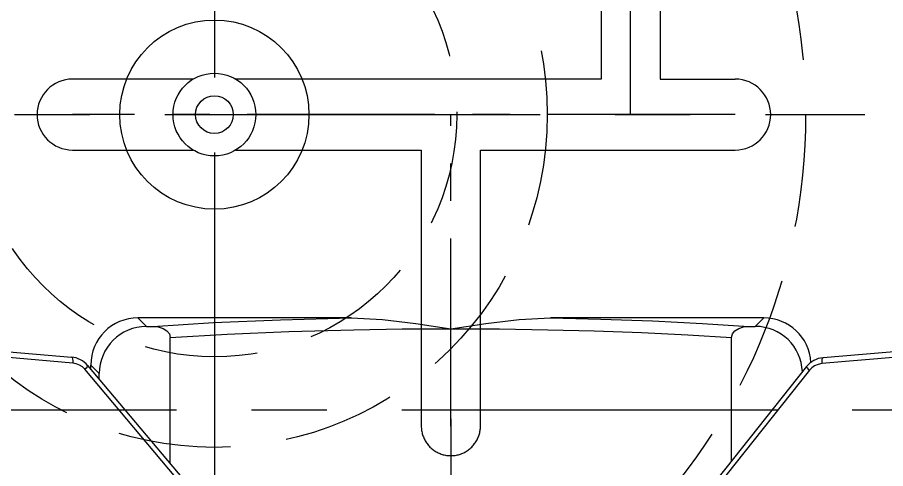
# Model space of a CAD drawing. Header units: inches. Extents: x 179987 to 181505, y -56815 to -55741.
# Drawn here: x 181239.5 to 181312.9, y -56030.2 to -55992 of the extents above; entities that cross this region are included whole.
import ezdxf

# ---------------------------------------------------------------- set-up
doc = ezdxf.new("R2010")
doc.units = ezdxf.units.IN
doc.header["$LTSCALE"] = 2
doc.header["$MEASUREMENT"] = 0
for name, pattern in [('ACAD_ISO08W100', [36, 24, -3, 6, -3]), ('CENTER', [50.8, 31.75, -6.35, 6.35, -6.35]), ('HIDDEN', [9.525, 6.35, -3.175])]:
    doc.linetypes.add(name, pattern=pattern)
doc.layers.get('0').update_dxf_attribs({"linetype": 'CONTINUOUS'})
for name, color, linetype in [('CAV-COR', 1, 'CONTINUOUS'), ('CL', 1, 'ACAD_ISO08W100'), ('DEFAULT_1', 7, 'CENTER'), ('Ru', 8, 'CONTINUOUS'), ('SILDE', 6, 'CONTINUOUS')]:
    doc.layers.add(name, color=color, linetype=linetype)

msp = doc.modelspace()

# ---------------------------------------------------------------- linework, layer by layer
at = {"linetype": 'CENTER', "ltscale": 0.5}
for p, q in [((181256.177, -55800.2), (181256.177, -56250.2)), ((181456.177, -56025.2), (181056.177, -56025.2))]:
    msp.add_line(p, q, dxfattribs=at)
at = {"color": 8, "linetype": 'HIDDEN', "ltscale": 0.75}
for radius in [50, 28.15, 20.5]:
    msp.add_circle((181256.177, -56000.2), radius, dxfattribs=at)
msp.add_circle((181256.177, -56000.2), 8)
at = {"linetype": 'Continuous'}
msp.add_circle((181256.177, -56000.2), 1.6, dxfattribs=at)
at = {"layer": 'CAV-COR', "linetype": 'ByBlock'}
for p, q in [((181249.707, -56017.4), (181250.428, -56018.121)), ((181267.757, -56017.4), (181249.707, -56017.4)), ((181302.647, -56017.4), (181284.597, -56017.4)), ((181301.925, -56018.121), (181302.647, -56017.4)), ((181250.428, -56018.121), (181250.967, -56018.121)), ((181301.387, -56018.121), (181301.925, -56018.121)), ((181252.443, -56029.755), (181252.443, -56019.056)), ((181299.91, -56029.516), (181299.91, -56019.056)), ((181245.456, -56021.426), (181253.558, -56031.084)), ((181245.722, -56021.744), (181245.722, -56021.384)), ((181245.722, -56021.384), (181246.443, -56022.106)), ((181252.907, -56030.913), (181245.217, -56021.747)), ((181246.443, -56022.603), (181246.443, -56022.106)), ((181306.257, -56021.52), (181298.676, -56031.071)), ((181306.504, -56021.831), (181299.446, -56030.723))]:
    msp.add_line(p, q, dxfattribs=at)
for points in [[(181250.967, -56018.121), (181256.107, -56017.802), (181261.759, -56017.56), (181267.758, -56017.4)], [(181267.757, -56017.4), (181270.402, -56017.531), (181273.21, -56017.861), (181276.176, -56018.316)], [(181276.176, -56018.316), (181279.144, -56017.861), (181281.952, -56017.531), (181284.597, -56017.4)], [(181284.6, -56017.4), (181288.872, -56017.504), (181293.22, -56017.66), (181297.455, -56017.868), (181301.387, -56018.121)], [(181250.965, -56018.121), (181251.428, -56018.167), (181251.829, -56018.294), (181252.153, -56018.494), (181252.369, -56018.759), (181252.443, -56019.056)], [(181252.443, -56019.055), (181257.243, -56018.766), (181262.462, -56018.544), (181267.968, -56018.396)], [(181267.968, -56018.396), (181272.052, -56018.336), (181276.177, -56018.316)], [(181276.177, -56018.316), (181280.302, -56018.336), (181284.388, -56018.396)], [(181284.388, -56018.396), (181288.307, -56018.493), (181292.306, -56018.636), (181296.23, -56018.825), (181299.91, -56019.056)], [(181299.91, -56019.056), (181299.985, -56018.758), (181300.201, -56018.494), (181300.524, -56018.294), (181300.925, -56018.167), (181301.388, -56018.121)], [(181244.093, -56020.719), (181244.144, -56020.76), (181244.181, -56020.869), (181244.199, -56021.029), (181244.195, -56021.217)], [(181245.217, -56021.747), (181245.02, -56021.552), (181244.774, -56021.388), (181244.493, -56021.273), (181244.195, -56021.217)], [(181245.456, -56021.426), (181245.454, -56021.468), (181245.41, -56021.542), (181245.328, -56021.639), (181245.217, -56021.747)], [(181306.941, -56021.457), (181306.694, -56021.632), (181306.504, -56021.831)], [(181306.257, -56021.52), (181306.26, -56021.561), (181306.306, -56021.632), (181306.391, -56021.726), (181306.504, -56021.831)]]:
    msp.add_lwpolyline(points, dxfattribs=at)
msp.add_arc((181243.923, -56022.712), 2, 39.99716, 85.14, dxfattribs=at)
for centre, major_axis, start_param, end_param in [((181249.737, -56021.415), (2.85, -2.85), 2.359993, 3.923193), ((181302.616, -56021.415), (2.85, 2.85), -0.726105, 0.7816), ((181250.458, -56022.136), (2.85, -2.85), 2.359993, 3.923193), ((181301.895, -56022.136), (2.85, 2.85), -0.745274, 0.7816)]:
    msp.add_ellipse(centre, major_axis=major_axis, ratio=0.992433, start_param=start_param, end_param=end_param, dxfattribs=at)
at = {"layer": 'CL', "color": 7, "linetype": 'CENTER', "ltscale": 0.5}
msp.add_line((181201.177, -56000.2), (181311.177, -56000.2), dxfattribs=at)
at = {"layer": 'DEFAULT_1', "color": 2, "linetype": 'CENTER', "ltscale": 0.4}
msp.add_line((181276.177, -56025.924), (181276.177, -56099.088), dxfattribs=at)
at = {"layer": 'Ru', "color": 8, "linetype": 'Continuous', "ltscale": 0.25}
for p, q in [((181288.877, -55980.2), (181288.877, -55997.2)), ((181293.877, -55980.2), (181293.877, -55997.2)), ((181254.374, -55997.2), (181244.177, -55997.2)), ((181288.877, -55997.2), (181257.979, -55997.2)), ((181293.877, -55997.2), (181300.228, -55997.2)), ((181244.177, -56003.2), (181254.374, -56003.2)), ((181257.979, -56003.2), (181273.677, -56003.2)), ((181273.677, -56003.2), (181273.677, -56026.555)), ((181278.677, -56026.555), (181278.677, -56003.2)), ((181278.677, -56003.2), (181300.228, -56003.2))]:
    msp.add_line(p, q, dxfattribs=at)
at = {"layer": 'Ru', "color": 8, "linetype": 'CENTER', "ltscale": 0.25}
for p, q in [((181291.377, -56000.2), (181291.377, -55980.2)), ((181300.228, -56000.2), (181244.177, -56000.2)), ((181276.177, -56026.555), (181276.177, -56000.2))]:
    msp.add_line(p, q, dxfattribs=at)
at = {"layer": 'Ru', "color": 8, "linetype": 'Continuous', "ltscale": 0.25}
msp.add_lwpolyline([(181273.677, -56026.555), (181273.678, -56026.649), (181273.684, -56026.742), (181273.692, -56026.835), (181273.705, -56026.927), (181273.72, -56027.019), (181273.739, -56027.11), (181273.762, -56027.201), (181273.788, -56027.291), (181273.817, -56027.38), (181273.85, -56027.469), (181273.886, -56027.555), (181273.925, -56027.64), (181273.967, -56027.724), (181274.012, -56027.805), (181274.06, -56027.885), (181274.111, -56027.962), (181274.164, -56028.038), (181274.221, -56028.112), (181274.281, -56028.185), (181274.344, -56028.255), (181274.409, -56028.322), (181274.477, -56028.388), (181274.547, -56028.45), (181274.619, -56028.51), (181274.693, -56028.567), (181274.769, -56028.621), (181274.847, -56028.672), (181274.926, -56028.72), (181275.008, -56028.765), (181275.091, -56028.807), (181275.176, -56028.846), (181275.263, -56028.881), (181275.351, -56028.914), (181275.44, -56028.944), (181275.53, -56028.97), (181275.621, -56028.992), (181275.713, -56029.011), (181275.805, -56029.027), (181275.898, -56029.039), (181275.99, -56029.048), (181276.084, -56029.053), (181276.177, -56029.055), (181276.27, -56029.053), (181276.363, -56029.048), (181276.456, -56029.039), (181276.548, -56029.027), (181276.641, -56029.011), (181276.732, -56028.992), (181276.823, -56028.97), (181276.914, -56028.944), (181277.003, -56028.914), (181277.091, -56028.881), (181277.177, -56028.846), (181277.262, -56028.807), (181277.346, -56028.765), (181277.427, -56028.72), (181277.507, -56028.672), (181277.584, -56028.621), (181277.66, -56028.567), (181277.734, -56028.51), (181277.806, -56028.45), (181277.877, -56028.388), (181277.944, -56028.322), (181278.01, -56028.255), (181278.072, -56028.185), (181278.132, -56028.112), (181278.189, -56028.038), (181278.243, -56027.962), (181278.294, -56027.885), (181278.342, -56027.805), (181278.387, -56027.724), (181278.429, -56027.64), (181278.468, -56027.555), (181278.504, -56027.469), (181278.536, -56027.38), (181278.566, -56027.291), (181278.592, -56027.201), (181278.614, -56027.11), (181278.633, -56027.019), (181278.649, -56026.927), (181278.661, -56026.835), (181278.67, -56026.742), (181278.675, -56026.649), (181278.677, -56026.555)], dxfattribs=at)
msp.add_circle((181256.177, -56000.2), 3.5, dxfattribs=at)
for centre, start, end in [((181244.177, -56000.2), 90, 270), ((181300.228, -56000.2), 270, 90)]:
    msp.add_arc(centre, 3, start, end, dxfattribs=at)
at = {"layer": 'SILDE', "linetype": 'ByBlock'}
for p, q in [((181211.177, -56017.92), (181244.093, -56020.719)), ((181341.177, -56017.92), (181307.654, -56020.77)), ((181244.195, -56021.217), (181238.437, -56020.727)), ((181313.917, -56020.727), (181307.552, -56021.269))]:
    msp.add_line(p, q, dxfattribs=at)
for points in [[(181307.552, -56021.269), (181307.233, -56021.331), (181306.941, -56021.457)], [(181307.654, -56020.77), (181307.603, -56020.812), (181307.566, -56020.921), (181307.548, -56021.081), (181307.552, -56021.269)]]:
    msp.add_lwpolyline(points, dxfattribs=at)
msp.add_arc((181307.823, -56022.763), 2, 94.86, 141.56, dxfattribs=at)

doc.saveas('drawing.dxf')
